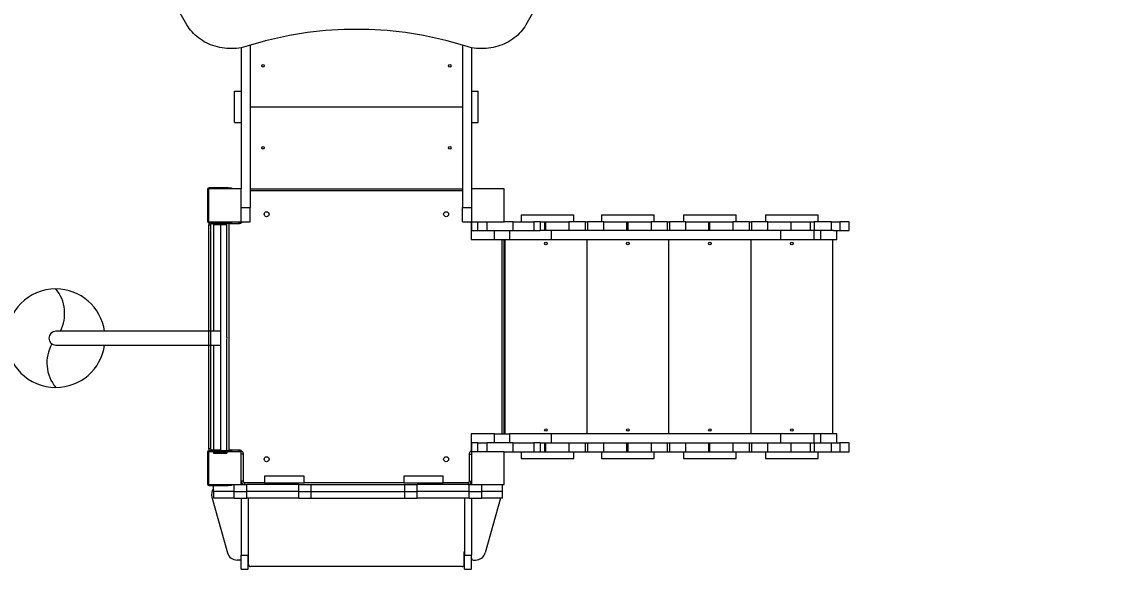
# Model space of a CAD drawing. Header units: millimetres. Extents: x -9608 to 9087, y -7864 to 6934.
# Drawn here: x 2400 to 5744, y -4681 to -2946 of the extents above; entities that cross this region are included whole.
import ezdxf

# ---------------------------------------------------------------- set-up
doc = ezdxf.new("R2010")
doc.units = ezdxf.units.MM
for name, color, linetype in [('DIKOM_ОБЪЕКТ', 7, 'Continuous'), ('DIKOM_РАЗМЕР_ЗОНА', 7, 'Continuous'), ('DIKOM_РАЗМЕР_ОБЪЕКТА', 7, 'Continuous')]:
    doc.layers.add(name, color=color, linetype=linetype)
doc.styles.add('style1', font='arial.ttf', dxfattribs={"width": 0.8})
doc.dimstyles.new('1-50', dxfattribs={"dimtxt": 300, "dimasz": 200, "dimexe": 100, "dimexo": 0, "dimgap": 100, "dimtad": 1, "dimtxsty": 'style1', "dimcen": 200, "dimclrd": 7, "dimclre": 7, "dimclrt": 7, "dimadec": 1, "dimazin": 2, "dimtfac": 1, "dimtmove": 0, "dimatfit": 2, "dimfxl": 0, "dimlwd": 25, "dimlwe": 18, "dimarcsym": 0})

# ---------------------------------------------------------------- blocks, each defined once
blk = doc.blocks.new('*D16')
at = {"layer": 'Defpoints', "color": 0, "transparency": 16777216}
for p in [(-6125, 3662.5), (7039, -2261), (7039, -7136.2)]:
    blk.add_point(p, dxfattribs=at)
at = {"layer": 'DIKOM_РАЗМЕР_ОБЪЕКТА', "color": 7, "lineweight": 18, "transparency": 16777216}
for p, q in [((-6125, 3662.5), (-6125, -7236.2)), ((7039, -2261), (7039, -7236.2))]:
    blk.add_line(p, q, dxfattribs=at)
at = {"layer": 'DIKOM_РАЗМЕР_ОБЪЕКТА', "color": 7, "lineweight": 25, "transparency": 16777216}
blk.add_line((-5925, -7136.2), (6839, -7136.2), dxfattribs=at)
at = {"layer": 'DIKOM_РАЗМЕР_ОБЪЕКТА', "color": 7, "transparency": 16777216}
for points in [[(-5925, -7102.9), (-5925, -7169.5), (-6125, -7136.2)], [(6839, -7102.9), (6839, -7169.5), (7039, -7136.2)]]:
    blk.add_solid(points, dxfattribs=at)
at = {"layer": 'DIKOM_РАЗМЕР_ОБЪЕКТА', "color": 7, "transparency": 16777216, "insert": (326.4, -6882.9), "char_height": 300, "attachment_point": 5, "style": 'style1'}
blk.add_mtext('13200', dxfattribs=at)
blk = doc.blocks.new('*D19')
at = {"layer": 'Defpoints', "color": 0, "transparency": 16777216}
for p in [(-8101.5, 2662.5), (9079.7, -1911.4), (9079.7, -7764.5)]:
    blk.add_point(p, dxfattribs=at)
at = {"layer": 'DIKOM_РАЗМЕР_ЗОНА', "color": 7, "lineweight": 18, "transparency": 16777216}
for p, q in [((-8101.5, 2662.5), (-8101.5, -7864.5)), ((9079.7, -1911.4), (9079.7, -7864.5))]:
    blk.add_line(p, q, dxfattribs=at)
at = {"layer": 'DIKOM_РАЗМЕР_ЗОНА', "color": 7, "lineweight": 25, "transparency": 16777216}
blk.add_line((-7901.5, -7764.5), (8879.7, -7764.5), dxfattribs=at)
at = {"layer": 'DIKOM_РАЗМЕР_ЗОНА', "color": 7, "transparency": 16777216}
for points in [[(-7901.5, -7731.1), (-7901.5, -7797.8), (-8101.5, -7764.5)], [(8879.7, -7731.1), (8879.7, -7797.8), (9079.7, -7764.5)]]:
    blk.add_solid(points, dxfattribs=at)
at = {"layer": 'DIKOM_РАЗМЕР_ЗОНА', "color": 7, "transparency": 16777216, "insert": (369.4, -7511.3), "char_height": 300, "attachment_point": 5, "style": 'style1'}
blk.add_mtext('17200', dxfattribs=at)

msp = doc.modelspace()

# ---------------------------------------------------------------- linework, layer by layer
at = {"layer": 'DIKOM_ОБЪЕКТ', "color": 7, "linetype": 'Continuous', "lineweight": 15}
for p, q in [((2901.736, -2954.467), (2755.176, -2697.719)), ((4079.532, -2697.719), (3932.971, -2954.467)), ((3067.111, -3024.014), (3067.111, -3454.037)), ((3094.119, -3016.89), (3094.119, -3510.268)), ((3740.115, -3016.745), (3740.115, -3510.268)), ((3767.123, -3023.928), (3767.123, -3454.037)), ((3046.115, -3156.04), (3067.111, -3156.04)), ((3046.115, -3252.039), (3046.115, -3156.04)), ((3767.123, -3156.04), (3788.119, -3156.04)), ((3788.119, -3252.039), (3788.119, -3156.04)), ((3094.119, -3204.037), (3740.115, -3204.037)), ((3046.115, -3252.039), (3067.111, -3252.039)), ((3767.123, -3252.039), (3788.119, -3252.039)), ((2964.114, -3456.037), (2964.114, -3552.037)), ((2967.12, -3454.037), (2967.12, -3554.037)), ((3067.111, -3454.037), (2967.12, -3454.037)), ((3027.118, -3451.037), (2969.119, -3451.037)), ((3027.118, -3454.037), (3027.118, -3451.037)), ((3027.118, -3451.037), (3037.112, -3451.037)), ((3037.112, -3451.037), (3037.112, -3454.037)), ((3067.111, -3554.037), (3067.111, -3454.037)), ((3094.119, -3454.037), (3740.115, -3454.037)), ((3740.115, -3460.037), (3094.119, -3460.037)), ((3767.123, -3454.037), (3767.123, -3554.037)), ((3867.114, -3454.037), (3767.123, -3454.037)), ((3867.114, -3554.037), (3867.114, -3454.037)), ((3067.111, -3510.268), (3094.119, -3510.268)), ((3094.119, -3554.037), (3094.119, -3510.268)), ((3740.115, -3510.268), (3767.123, -3510.268)), ((3740.115, -3554.037), (3740.115, -3510.268)), ((3918.719, -3533.037), (3918.719, -3554.037)), ((3918.719, -3533.037), (4078.723, -3533.037)), ((4078.723, -3554.037), (4078.723, -3533.037)), ((4162.952, -3533.037), (4162.952, -3554.037)), ((4162.952, -3533.037), (4322.94, -3533.037)), ((4322.94, -3554.037), (4322.94, -3533.037)), ((4412.952, -3533.037), (4412.952, -3554.037)), ((4412.952, -3533.037), (4572.94, -3533.037)), ((4572.94, -3554.037), (4572.94, -3533.037)), ((4661.945, -3533.037), (4661.945, -3554.037)), ((4661.945, -3533.037), (4821.948, -3533.037)), ((4821.948, -3554.037), (4821.948, -3533.037)), ((2967.12, -3554.037), (3067.111, -3554.037)), ((2967.12, -3564.037), (2967.12, -4244.037)), ((2973.117, -3564.037), (2967.12, -3564.037)), ((2969.119, -3557.037), (3027.118, -3557.037)), ((2973.117, -3564.037), (2973.117, -4244.037)), ((2977.115, -3560.037), (2977.115, -3557.037)), ((3003.619, -3560.037), (2977.115, -3560.037)), ((2982.679, -3562.592), (2982.679, -3558.592)), ((2982.679, -3558.592), (3022.679, -3558.592)), ((2982.679, -3562.592), (2982.679, -3887.592)), ((2982.679, -3562.592), (3022.679, -3562.592)), ((2997.119, -3557.037), (2997.119, -3558.037)), ((2997.119, -3558.037), (3037.112, -3558.037)), ((3003.619, -3558.037), (3003.619, -4250.037)), ((3022.679, -3562.592), (3022.679, -3558.592)), ((3022.679, -3902.189), (3022.679, -3562.592)), ((3027.118, -3557.037), (3027.118, -3554.037)), ((3037.112, -3557.037), (3027.118, -3557.037)), ((3030.612, -4250.037), (3030.612, -3558.037)), ((3059.116, -3560.037), (3030.612, -3560.037)), ((3037.112, -3554.037), (3037.112, -3557.037)), ((3037.112, -3557.037), (3037.112, -3558.037)), ((3059.116, -3560.037), (3059.116, -3554.037)), ((3067.111, -3554.037), (3094.119, -3554.037)), ((3740.115, -3554.037), (3767.123, -3554.037)), ((3766.94, -3554.037), (3766.94, -3581.037)), ((3767.123, -3554.037), (3867.114, -3554.037)), ((3767.123, -3554.037), (3767.123, -3581.037)), ((3787.112, -3581.037), (3787.112, -3554.037)), ((3814.304, -3554.037), (3814.304, -3581.037)), ((3894.122, -3554.037), (3867.114, -3554.037)), ((3894.122, -3581.037), (3894.122, -3554.037)), ((3894.122, -3554.037), (3957.233, -3554.037)), ((3957.233, -3554.037), (3957.233, -3581.037)), ((3977.405, -3554.037), (3957.233, -3554.037)), ((3977.405, -3581.037), (3977.405, -3554.037)), ((3977.405, -3554.037), (3990.939, -3554.037)), ((3990.939, -3581.037), (3990.939, -3554.037)), ((3990.939, -3554.037), (3993.945, -3554.037)), ((3993.945, -3581.037), (3993.945, -3554.037)), ((3993.945, -3554.037), (4063.953, -3554.037)), ((4063.953, -3554.037), (4063.953, -3581.037)), ((4113.94, -3554.037), (4063.953, -3554.037)), ((4113.94, -3581.037), (4113.94, -3554.037)), ((4113.94, -3554.037), (4119.952, -3554.037)), ((4119.952, -3554.037), (4119.952, -3581.037)), ((4169.94, -3554.037), (4119.952, -3554.037)), ((4169.94, -3581.037), (4169.94, -3554.037)), ((4169.94, -3554.037), (4239.947, -3554.037)), ((4239.947, -3581.037), (4239.947, -3554.037)), ((4239.947, -3554.037), (4243.945, -3554.037)), ((4243.945, -3581.037), (4243.945, -3554.037)), ((4243.945, -3554.037), (4313.953, -3554.037)), ((4313.953, -3554.037), (4313.953, -3581.037)), ((4363.94, -3554.037), (4313.953, -3554.037)), ((4363.94, -3581.037), (4363.94, -3554.037)), ((4363.94, -3554.037), (4369.952, -3554.037)), ((4369.952, -3554.037), (4369.952, -3581.037)), ((4419.94, -3554.037), (4369.952, -3554.037)), ((4419.94, -3581.037), (4419.94, -3554.037)), ((4419.94, -3554.037), (4489.947, -3554.037)), ((4489.947, -3581.037), (4489.947, -3554.037)), ((4489.947, -3554.037), (4492.953, -3554.037)), ((4492.953, -3581.037), (4492.953, -3554.037)), ((4492.953, -3554.037), (4562.946, -3554.037)), ((4562.946, -3554.037), (4562.946, -3581.037)), ((4612.949, -3554.037), (4562.946, -3554.037)), ((4612.949, -3581.037), (4612.949, -3554.037)), ((4612.949, -3554.037), (4618.945, -3554.037)), ((4618.945, -3554.037), (4618.945, -3581.037)), ((4668.948, -3554.037), (4618.945, -3554.037)), ((4668.948, -3581.037), (4668.948, -3554.037)), ((4668.948, -3554.037), (4739.993, -3554.037)), ((4739.993, -3581.037), (4739.993, -3554.037)), ((4739.993, -3554.037), (4798.907, -3554.037)), ((4798.907, -3581.037), (4798.907, -3554.037)), ((4798.907, -3554.037), (4809.695, -3554.037)), ((4809.695, -3554.037), (4809.695, -3581.037)), ((4862.628, -3554.037), (4809.695, -3554.037)), ((4862.628, -3581.037), (4862.628, -3554.037)), ((4862.628, -3554.037), (4887.82, -3554.037)), ((4887.82, -3554.037), (4887.82, -3581.037)), ((4916.949, -3554.037), (4887.82, -3554.037)), ((4916.949, -3581.037), (4916.949, -3554.037)), ((3766.94, -3581.037), (3766.94, -3608.037)), ((3767.123, -3581.037), (3766.94, -3581.037)), ((3766.94, -3608.037), (3836.948, -3608.037)), ((3767.123, -3581.037), (3787.112, -3581.037)), ((3787.112, -3581.037), (3814.304, -3581.037)), ((3814.304, -3581.037), (3894.122, -3581.037)), ((3836.948, -3608.037), (3836.948, -3581.037)), ((3836.948, -3608.037), (3882.968, -3608.037)), ((3861.118, -4200.037), (3861.118, -3608.037)), ((3867.114, -4200.037), (3867.114, -3608.037)), ((3868.945, -3608.037), (3868.945, -4200.037)), ((3882.968, -3581.037), (3882.968, -3608.037)), ((3882.968, -3608.037), (4009.494, -3608.037)), ((3894.122, -3581.037), (3957.233, -3581.037)), ((3957.233, -3581.037), (3976.611, -3581.037)), ((4009.494, -3581.037), (3976.611, -3581.037)), ((4009.494, -3581.037), (4009.494, -3608.037)), ((4707.538, -3581.037), (4009.494, -3581.037)), ((4009.494, -3608.037), (4707.538, -3608.037)), ((4118.945, -4200.037), (4118.945, -3608.037)), ((4367.953, -4200.037), (4367.953, -3608.037)), ((4617.953, -4200.037), (4617.953, -3608.037)), ((4707.538, -3581.037), (4707.538, -3608.037)), ((4809.405, -3581.037), (4707.538, -3581.037)), ((4707.538, -3608.037), (4809.405, -3608.037)), ((4809.405, -3581.037), (4809.405, -3608.037)), ((4829.532, -3581.037), (4809.405, -3581.037)), ((4809.405, -3608.037), (4829.532, -3608.037)), ((4829.532, -3581.037), (4829.532, -3608.037)), ((4869.296, -3581.037), (4829.532, -3581.037)), ((4829.532, -3608.037), (4878.192, -3608.037)), ((4866.946, -4200.037), (4866.946, -3608.037)), ((4869.296, -3581.037), (4887.82, -3581.037)), ((4878.192, -3581.037), (4878.192, -3608.037)), ((4878.192, -3608.037), (4878.833, -3608.037)), ((4878.833, -3608.037), (4878.833, -3581.037)), ((4887.82, -3581.037), (4916.949, -3581.037)), ((3001.879, -3887.592), (2502.679, -3887.592)), ((2502.679, -3929.592), (3001.879, -3929.592)), ((2982.679, -3929.592), (2982.679, -4254.592)), ((3022.679, -4254.592), (3022.679, -3914.996)), ((3766.94, -4200.037), (3766.94, -4227.036)), ((3836.948, -4200.037), (3766.94, -4200.037)), ((3836.948, -4227.036), (3836.948, -4200.037)), ((3836.948, -4200.037), (3882.968, -4200.037)), ((3882.968, -4200.037), (3882.968, -4227.036)), ((4009.494, -4200.037), (3882.968, -4200.037)), ((4009.494, -4200.037), (4009.494, -4227.036)), ((4707.538, -4200.037), (4009.494, -4200.037)), ((4707.538, -4200.037), (4707.538, -4227.036)), ((4809.405, -4200.037), (4707.538, -4200.037)), ((4809.405, -4200.037), (4809.405, -4227.036)), ((4829.532, -4200.037), (4809.405, -4200.037)), ((4829.532, -4200.037), (4829.532, -4227.036)), ((4878.192, -4200.037), (4829.532, -4200.037)), ((4878.192, -4200.037), (4878.192, -4227.036)), ((4878.833, -4200.037), (4878.192, -4200.037)), ((4878.833, -4227.036), (4878.833, -4200.037)), ((2967.12, -4244.037), (2973.117, -4244.037)), ((3766.94, -4227.036), (3767.123, -4227.036)), ((3766.94, -4227.036), (3766.94, -4254.037)), ((3767.123, -4227.036), (3767.123, -4254.037)), ((3787.112, -4227.036), (3767.123, -4227.036)), ((3787.112, -4254.037), (3787.112, -4227.036)), ((3787.112, -4227.036), (3814.304, -4227.036)), ((3814.304, -4227.036), (3814.304, -4254.037)), ((3894.122, -4227.036), (3814.304, -4227.036)), ((3894.122, -4254.037), (3894.122, -4227.036)), ((3894.122, -4227.036), (3957.233, -4227.036)), ((3957.233, -4227.036), (3957.233, -4254.037)), ((3976.611, -4227.036), (3957.233, -4227.036)), ((3976.611, -4227.036), (4009.494, -4227.036)), ((3977.405, -4254.037), (3977.405, -4227.036)), ((3990.939, -4254.037), (3990.939, -4227.036)), ((3993.945, -4254.037), (3993.945, -4227.036)), ((4009.494, -4227.036), (4707.538, -4227.036)), ((4063.953, -4227.036), (4063.953, -4254.037)), ((4113.94, -4254.037), (4113.94, -4227.036)), ((4119.952, -4227.036), (4119.952, -4254.037)), ((4169.94, -4254.037), (4169.94, -4227.036)), ((4239.947, -4254.037), (4239.947, -4227.036)), ((4243.945, -4254.037), (4243.945, -4227.036)), ((4313.953, -4227.036), (4313.953, -4254.037)), ((4363.94, -4254.037), (4363.94, -4227.036)), ((4369.952, -4227.036), (4369.952, -4254.037)), ((4419.94, -4254.037), (4419.94, -4227.036)), ((4489.947, -4254.037), (4489.947, -4227.036)), ((4492.953, -4254.037), (4492.953, -4227.036)), ((4562.946, -4227.036), (4562.946, -4254.037)), ((4612.949, -4254.037), (4612.949, -4227.036)), ((4618.945, -4227.036), (4618.945, -4254.037)), ((4668.948, -4254.037), (4668.948, -4227.036)), ((4707.538, -4227.036), (4809.405, -4227.036)), ((4739.993, -4254.037), (4739.993, -4227.036)), ((4798.907, -4254.037), (4798.907, -4227.036)), ((4809.405, -4227.036), (4829.532, -4227.036)), ((4809.695, -4227.036), (4809.695, -4254.037)), ((4829.532, -4227.036), (4869.296, -4227.036)), ((4862.628, -4254.037), (4862.628, -4227.036)), ((4869.296, -4227.036), (4887.82, -4227.036)), ((4887.82, -4227.036), (4887.82, -4254.037)), ((4916.949, -4227.036), (4887.82, -4227.036)), ((4916.949, -4254.037), (4916.949, -4227.036)), ((2964.114, -4256.037), (2964.114, -4352.036)), ((2967.12, -4254.037), (2967.12, -4354.037)), ((3067.111, -4254.037), (2967.12, -4254.037)), ((3027.118, -4251.037), (2969.119, -4251.037)), ((2977.115, -4248.037), (3003.619, -4248.037)), ((2977.115, -4248.037), (2977.115, -4251.037)), ((2982.679, -4254.592), (2982.679, -4258.592)), ((2982.679, -4254.592), (3022.679, -4254.592)), ((2982.679, -4258.592), (3022.679, -4258.592)), ((2997.119, -4250.037), (2997.119, -4251.037)), ((2997.119, -4250.037), (3037.112, -4250.037)), ((3022.679, -4254.592), (3022.679, -4258.592)), ((3027.118, -4254.037), (3027.118, -4251.037)), ((3027.118, -4251.037), (3037.112, -4251.037)), ((3030.612, -4248.037), (3059.116, -4248.037)), ((3037.112, -4250.037), (3037.112, -4251.037)), ((3037.112, -4251.037), (3037.112, -4254.037)), ((3059.116, -4248.037), (3059.116, -4254.037)), ((3067.111, -4354.037), (3067.111, -4254.037)), ((3073.123, -4262.037), (3067.111, -4262.037)), ((3073.123, -4262.037), (3073.123, -4344.037)), ((3761.111, -4344.037), (3761.111, -4262.037)), ((3761.111, -4262.037), (3767.123, -4262.037)), ((3766.94, -4254.037), (3767.123, -4254.037)), ((3767.123, -4254.037), (3767.123, -4354.037)), ((3867.114, -4254.037), (3767.123, -4254.037)), ((3867.114, -4354.037), (3867.114, -4254.037)), ((3867.114, -4254.037), (3894.122, -4254.037)), ((3894.122, -4254.037), (3957.233, -4254.037)), ((3918.719, -4254.037), (3918.719, -4275.037)), ((3918.719, -4275.037), (4078.723, -4275.037)), ((3957.233, -4254.037), (3977.405, -4254.037)), ((3977.405, -4254.037), (3990.939, -4254.037)), ((3990.939, -4254.037), (3993.945, -4254.037)), ((3993.945, -4254.037), (4063.953, -4254.037)), ((4063.953, -4254.037), (4113.94, -4254.037)), ((4078.723, -4275.037), (4078.723, -4254.037)), ((4113.94, -4254.037), (4119.952, -4254.037)), ((4119.952, -4254.037), (4169.94, -4254.037)), ((4162.952, -4254.037), (4162.952, -4275.037)), ((4162.952, -4275.037), (4322.94, -4275.037)), ((4169.94, -4254.037), (4239.947, -4254.037)), ((4239.947, -4254.037), (4243.945, -4254.037)), ((4243.945, -4254.037), (4313.953, -4254.037)), ((4313.953, -4254.037), (4363.94, -4254.037)), ((4322.94, -4275.037), (4322.94, -4254.037)), ((4363.94, -4254.037), (4369.952, -4254.037)), ((4369.952, -4254.037), (4419.94, -4254.037)), ((4412.952, -4254.037), (4412.952, -4275.037)), ((4412.952, -4275.037), (4572.94, -4275.037)), ((4419.94, -4254.037), (4489.947, -4254.037)), ((4489.947, -4254.037), (4492.953, -4254.037)), ((4492.953, -4254.037), (4562.946, -4254.037)), ((4562.946, -4254.037), (4612.949, -4254.037)), ((4572.94, -4275.037), (4572.94, -4254.037)), ((4612.949, -4254.037), (4618.945, -4254.037)), ((4618.945, -4254.037), (4668.948, -4254.037)), ((4661.945, -4254.037), (4661.945, -4275.037)), ((4661.945, -4275.037), (4821.948, -4275.037)), ((4668.948, -4254.037), (4739.993, -4254.037)), ((4739.993, -4254.037), (4798.907, -4254.037)), ((4798.907, -4254.037), (4809.695, -4254.037)), ((4809.695, -4254.037), (4862.628, -4254.037)), ((4821.948, -4275.037), (4821.948, -4254.037)), ((4862.628, -4254.037), (4887.82, -4254.037)), ((4887.82, -4254.037), (4916.949, -4254.037)), ((3073.123, -4344.037), (3067.111, -4344.037)), ((3138.126, -4329.037), (3138.126, -4350.037)), ((3258.121, -4329.037), (3138.126, -4329.037)), ((3258.121, -4350.037), (3258.121, -4329.037)), ((3561.237, -4329.037), (3561.237, -4350.037)), ((3681.232, -4329.037), (3561.237, -4329.037)), ((3681.232, -4350.037), (3681.232, -4329.037)), ((3761.111, -4344.037), (3767.123, -4344.037)), ((2967.12, -4354.037), (3067.111, -4354.037)), ((2969.119, -4357.037), (3027.118, -4357.037)), ((2982.12, -4375.037), (2982.12, -4357.037)), ((2982.12, -4375.037), (2982.12, -4396.037)), ((3045.398, -4375.037), (2982.12, -4375.037)), ((3027.118, -4357.037), (3027.118, -4354.037)), ((3037.112, -4357.037), (3027.118, -4357.037)), ((3037.112, -4354.037), (3037.112, -4357.037)), ((3045.398, -4375.037), (3045.398, -4354.037)), ((3045.398, -4396.037), (3045.398, -4375.037)), ((3045.398, -4375.037), (3083.804, -4375.037)), ((3067.111, -4354.037), (3083.804, -4354.037)), ((3077.121, -4348.037), (3077.121, -4354.037)), ((3077.121, -4348.037), (3138.126, -4348.037)), ((3083.804, -4375.037), (3083.804, -4354.037)), ((3242.526, -4354.037), (3083.804, -4354.037)), ((3083.804, -4396.037), (3083.804, -4375.037)), ((3242.526, -4375.037), (3083.804, -4375.037)), ((3258.121, -4350.037), (3138.126, -4350.037)), ((3242.526, -4375.037), (3242.526, -4354.037)), ((3242.526, -4354.037), (3279.468, -4354.037)), ((3242.526, -4396.037), (3242.526, -4375.037)), ((3242.526, -4375.037), (3279.468, -4375.037)), ((3258.121, -4348.037), (3561.237, -4348.037)), ((3279.468, -4375.037), (3279.468, -4354.037)), ((3279.468, -4354.037), (3564.777, -4354.037)), ((3279.468, -4396.037), (3279.468, -4375.037)), ((3279.468, -4375.037), (3564.777, -4375.037)), ((3681.232, -4350.037), (3561.237, -4350.037)), ((3564.777, -4375.037), (3564.777, -4354.037)), ((3564.777, -4354.037), (3601.718, -4354.037)), ((3564.777, -4396.037), (3564.777, -4375.037)), ((3564.777, -4375.037), (3601.718, -4375.037)), ((3601.718, -4375.037), (3601.718, -4354.037)), ((3760.44, -4354.037), (3601.718, -4354.037)), ((3601.718, -4396.037), (3601.718, -4375.037)), ((3760.44, -4375.037), (3601.718, -4375.037)), ((3681.232, -4348.037), (3757.114, -4348.037)), ((3757.114, -4348.037), (3757.114, -4354.037)), ((3760.44, -4375.037), (3760.44, -4354.037)), ((3760.44, -4354.037), (3767.123, -4354.037)), ((3760.44, -4396.037), (3760.44, -4375.037)), ((3760.44, -4375.037), (3798.831, -4375.037)), ((3767.123, -4354.037), (3867.114, -4354.037)), ((3798.831, -4375.037), (3798.831, -4354.037)), ((3798.831, -4396.037), (3798.831, -4375.037)), ((3862.125, -4375.037), (3798.831, -4375.037)), ((3862.125, -4375.037), (3862.125, -4354.037)), ((3862.125, -4396.037), (3862.125, -4375.037)), ((2977.786, -4392.126), (3025.378, -4562.126)), ((3045.398, -4396.037), (2982.12, -4396.037)), ((3045.398, -4396.037), (3083.804, -4396.037)), ((3067.111, -4396.037), (3067.111, -4569.353)), ((3242.526, -4396.037), (3083.804, -4396.037)), ((3088.123, -4396.037), (3088.123, -4569.353)), ((3242.526, -4396.037), (3279.468, -4396.037)), ((3279.468, -4396.037), (3564.777, -4396.037)), ((3564.777, -4396.037), (3601.718, -4396.037)), ((3760.44, -4396.037), (3601.718, -4396.037)), ((3746.112, -4396.037), (3746.112, -4569.353)), ((3760.44, -4396.037), (3798.831, -4396.037)), ((3767.123, -4396.037), (3767.123, -4569.353)), ((3862.125, -4396.037), (3798.831, -4396.037)), ((3855.365, -4396.037), (3808.856, -4562.126)), ((3067.111, -4569.353), (3088.123, -4569.353)), ((3067.111, -4612.037), (3067.111, -4569.353)), ((3088.123, -4612.037), (3088.123, -4569.353)), ((3089.114, -4598.037), (3089.114, -4560.037)), ((3745.12, -4598.037), (3745.12, -4560.037)), ((3746.112, -4569.353), (3767.123, -4569.353)), ((3746.112, -4612.037), (3746.112, -4569.353)), ((3767.123, -4612.037), (3767.123, -4569.353)), ((3061.114, -4584.037), (3054.279, -4584.037)), ((3067.111, -4612.037), (3088.123, -4612.037)), ((3739.124, -4604.037), (3095.111, -4604.037)), ((3746.112, -4612.037), (3767.123, -4612.037)), ((3773.12, -4584.037), (3779.971, -4584.037))]:
    msp.add_line(p, q, dxfattribs=at)
at = {"layer": 'DIKOM_ОБЪЕКТ', "color": 7, "linetype": 'Continuous', "lineweight": 15, "flags": 128}
for points in [[(3087.863, -3018.857), (3080.936, -3020.894), (3073.901, -3022.635), (3066.775, -3024.077), (3059.573, -3025.217), (3052.325, -3026.051), (3045.032, -3026.578), (3037.723, -3026.797), (3030.414, -3026.707), (3023.105, -3026.308), (3015.842, -3025.601), (3008.624, -3024.589), (3001.468, -3023.272), (2994.388, -3021.655), (2987.415, -3019.741), (2980.563, -3017.535), (2973.834, -3015.042), (2967.258, -3012.268), (2960.834, -3009.219), (2954.608, -3005.903), (2948.566, -3002.328), (2942.737, -2998.503), (2937.122, -2994.435), (2931.75, -2990.136), (2926.624, -2985.615), (2921.771, -2980.883), (2917.178, -2975.951), (2912.86, -2970.831), (2908.847, -2965.535), (2905.139, -2960.076), (2901.736, -2954.467)], [(3746.844, -3018.857), (3729.236, -3013.432), (3711.52, -3008.306), (3693.683, -3003.481), (3675.738, -2998.959), (3657.687, -2994.74), (3639.56, -2990.828), (3621.341, -2987.224), (3603.046, -2983.928), (3584.674, -2980.942), (3566.241, -2978.267), (3547.763, -2975.904), (3529.224, -2973.855), (3510.638, -2972.12), (3492.023, -2970.699), (3473.392, -2969.594), (3454.715, -2968.804), (3436.038, -2968.33), (3417.346, -2968.172), (3398.669, -2968.33), (3379.993, -2968.804), (3361.316, -2969.594), (3342.685, -2970.699), (3324.069, -2972.12), (3305.484, -2973.855), (3286.945, -2975.904), (3268.451, -2978.267), (3250.034, -2980.942), (3231.662, -2983.928), (3213.367, -2987.224), (3195.148, -2990.828), (3177.02, -2994.74), (3158.969, -2998.959), (3141.025, -3003.481), (3123.187, -3008.306), (3105.472, -3013.432), (3087.863, -3018.857)], [(3932.971, -2954.467), (3929.568, -2960.076), (3925.861, -2965.535), (3921.848, -2970.831), (3917.529, -2975.951), (3912.936, -2980.883), (3908.084, -2985.615), (3902.957, -2990.136), (3897.586, -2994.435), (3891.971, -2998.503), (3886.142, -3002.328), (3880.099, -3005.903), (3873.874, -3009.219), (3867.45, -3012.268), (3860.873, -3015.042), (3854.144, -3017.535), (3847.293, -3019.741), (3840.32, -3021.655), (3833.24, -3023.272), (3826.083, -3024.589), (3818.866, -3025.601), (3811.603, -3026.308), (3804.294, -3026.707), (3796.985, -3026.797), (3789.676, -3026.578), (3782.382, -3026.051), (3775.134, -3025.217), (3767.932, -3024.077), (3760.806, -3022.635), (3753.772, -3020.894), (3746.844, -3018.857)]]:
    msp.add_lwpolyline(points, dxfattribs=at)
at = {"layer": 'DIKOM_ОБЪЕКТ', "color": 7, "linetype": 'Continuous', "lineweight": 15}
for centre, radius in [((3133.119, -3079.037), 4), ((3701.119, -3079.037), 4), ((3133.119, -3329.037), 4), ((3701.119, -3329.037), 4), ((3144.119, -3531.037), 7.5), ((3690.119, -3531.037), 7.5), ((3993.947, -3620.037), 4), ((4242.947, -3620.037), 4), ((4492.947, -3620.037), 4), ((4741.947, -3620.037), 4), ((3993.947, -4188.037), 4), ((4242.947, -4188.037), 4), ((4492.947, -4188.037), 4), ((4741.947, -4188.037), 4), ((3144.119, -4277.037), 7.5), ((3690.119, -4277.037), 7.5)]:
    msp.add_circle(centre, radius, dxfattribs=at)
for centre, radius, start, end in [((2969.119, -3456.037), 5, 90, 180), ((2969.119, -3552.037), 5, 180, 270), ((2977.119, -3564.037), 10, 135.572996, 180), ((2502.679, -3908.592), 150, 90, 270), ((2412.439, -3833.592), 117.338, 332.599456, 39.730558), ((2502.679, -3908.592), 150, 8.047846, 90), ((2502.679, -3908.592), 21, 90, 270), ((2502.679, -3908.592), 21, 90, 180), ((2502.679, -3908.592), 21, 180, 270), ((3002.679, -3908.592), 21, 0, 17.75279), ((3002.679, -3908.592), 21, 342.24721, 0), ((2592.919, -3983.592), 117.338, 150.537394, 219.730558), ((2502.679, -3908.592), 150, 270, 351.952154), ((2977.119, -4244.037), 10, 180, 224.427004), ((2969.119, -4256.037), 5, 90, 180), ((3077.119, -4344.037), 10, 180, 270), ((3757.119, -4344.037), 10, 270, 0), ((2969.119, -4352.037), 5, 180, 270), ((3006.672, -4384.037), 30, 144.930969, 195.642246), ((3054.272, -4554.037), 30, 195.642246, 270), ((3061.119, -4578.037), 6, 270, 0), ((3083.119, -4560.037), 6, 0, 33.55731), ((3751.119, -4560.037), 6, 146.442896, 180), ((3773.119, -4578.037), 6, 180, 270), ((3779.965, -4554.037), 30, 270, 344.357754), ((3095.119, -4598.037), 6, 180, 270), ((3739.119, -4598.037), 6, 270, 0)]:
    msp.add_arc(centre, radius, start, end, dxfattribs=at)
for points, knots in [([(2977.115, -3560.037), (2976.614, -3560.091), (2975.843, -3560.174), (2974.913, -3560.671), (2974.272, -3561.187), (2973.754, -3561.827), (2973.265, -3562.763), (2973.175, -3563.535), (2973.117, -3564.037)], [0, 0, 0, 0, 0.23853467, 0.367657, 0.49961093, 0.63123191, 0.76000567, 1, 1, 1, 1]), ([(3070.56, -3554.037), (3070.071, -3554.693), (3069.004, -3556.122), (3066.838, -3557.818), (3064.342, -3559.124), (3061.729, -3559.897), (3059.969, -3559.991), (3059.116, -3560.037)], [0, 0, 0, 0, 0.182192044, 0.397218738, 0.607241393, 0.809415859, 1, 1, 1, 1]), ([(3766.94, -3557.34), (3766.34, -3556.898), (3765.079, -3555.969), (3764.157, -3554.701), (3763.675, -3554.037)], [0, 0, 0, 0, 0.4760777, 1, 1, 1, 1]), ([(2973.117, -4244.037), (2973.175, -4244.539), (2973.265, -4245.311), (2973.755, -4246.246), (2974.271, -4246.887), (2974.913, -4247.402), (2975.843, -4247.9), (2976.614, -4247.983), (2977.115, -4248.037)], [0, 0, 0, 0, 0.2399985, 0.368638688, 0.500380389, 0.632336607, 0.761461184, 1, 1, 1, 1]), ([(3059.116, -4248.037), (3059.97, -4248.083), (3061.73, -4248.177), (3064.34, -4248.952), (3066.847, -4250.249), (3069.089, -4252.064), (3070.906, -4254.307), (3072.197, -4256.815), (3072.971, -4259.425), (3073.073, -4261.183), (3073.123, -4262.037)], [0, 0, 0, 0, 0.116542755, 0.240173027, 0.368582474, 0.500099271, 0.631399053, 0.759961354, 0.883412649, 1, 1, 1, 1]), ([(3761.111, -4262.037), (3761.161, -4261.183), (3761.264, -4259.425), (3762.035, -4256.813), (3763.335, -4254.316), (3764.982, -4252.207), (3766.346, -4251.181), (3766.94, -4250.734)], [0, 0, 0, 0, 0.19394452, 0.3993073, 0.6131723, 0.83159113, 1, 1, 1, 1]), ([(3073.123, -4344.037), (3073.175, -4344.54), (3073.254, -4345.313), (3073.746, -4346.246), (3074.262, -4346.887), (3074.904, -4347.402), (3075.838, -4347.903), (3076.615, -4347.984), (3077.121, -4348.037)], [0, 0, 0, 0, 0.23908884, 0.36748724, 0.49898133, 0.6305937, 0.75954559, 1, 1, 1, 1]), ([(3757.114, -4348.037), (3757.62, -4347.984), (3758.397, -4347.903), (3759.33, -4347.402), (3759.973, -4346.887), (3760.489, -4346.246), (3760.98, -4345.313), (3761.06, -4344.54), (3761.111, -4344.037)], [0, 0, 0, 0, 0.24045441, 0.3694063, 0.50101867, 0.63251276, 0.76091116, 1, 1, 1, 1])]:
    msp.add_open_spline(points, degree=3, knots=knots, dxfattribs=at)

# ---------------------------------------------------------------- dimensions: what is measured, and where the dimension line sits
at = {"layer": 'DIKOM_РАЗМЕР_ЗОНА'}
dim = msp.add_linear_dim(base=(9079.685, -7764.48), p1=(-8101.458, 2662.494), p2=(9079.685, -1911.421), text='17200', dimstyle='1-50', dxfattribs=at)
dim.commit()
dim.dimension.update_dxf_attribs({"geometry": '*D19', "text_midpoint": (369.421, -7764.48), "dimtype": 160})
at = {"layer": 'DIKOM_РАЗМЕР_ОБЪЕКТА'}
dim = msp.add_linear_dim(base=(7038.989, -7136.194), p1=(-6124.982, 3662.494), p2=(7038.989, -2261.037), text='13200', dimstyle='1-50', dxfattribs=at)
dim.commit()
dim.dimension.update_dxf_attribs({"geometry": '*D16', "text_midpoint": (326.371, -7136.194), "dimtype": 160})

doc.saveas('drawing.dxf')
